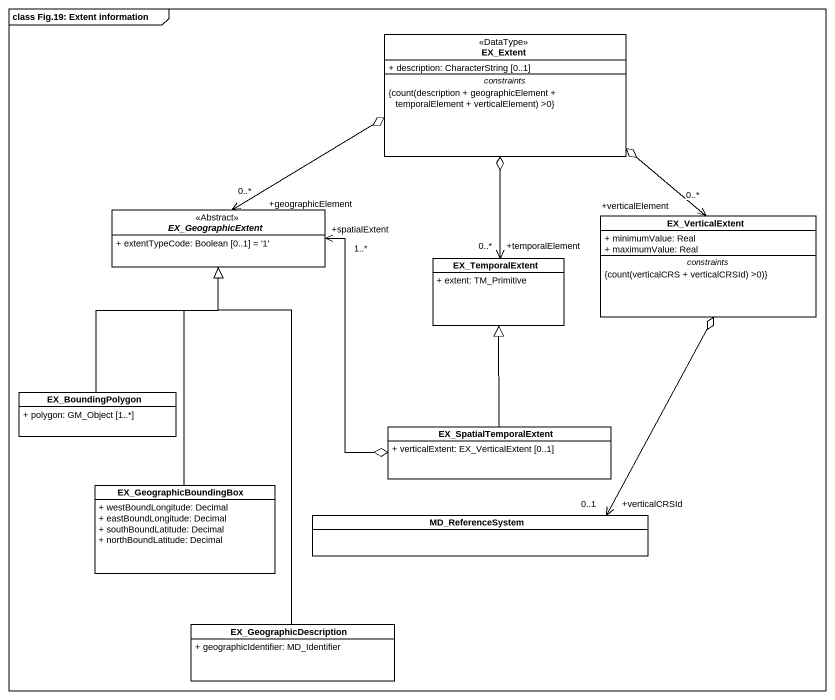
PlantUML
@startuml
mainframe class Fig.19: Extent information
hide circle
hide empty members
skinparam classAttributeIconSize 0
class EX_Extent <<DataType>> #FFFFFF {
  + description: CharacterString [0..1]
  -- constraints --
  {field} {count(description + geographicElement + temporalElement + verticalElement) >0}
}
abstract class EX_GeographicExtent <<Abstract>> #FFFFFF {
  + extentTypeCode: Boolean [0..1] = '1'
}
class EX_VerticalExtent #FFFFFF {
  + minimumValue: Real
  + maximumValue: Real
  -- constraints --
  {field} {count(verticalCRS + verticalCRSId) >0)}
}
class EX_TemporalExtent #FFFFFF {
  + extent: TM_Primitive
}
class EX_BoundingPolygon #FFFFFF {
  + polygon: GM_Object [1..*]
}
class EX_SpatialTemporalExtent #FFFFFF {
  + verticalExtent: EX_VerticalExtent [0..1]
}
class EX_GeographicBoundingBox #FFFFFF {
  + westBoundLongitude: Decimal
  + eastBoundLongitude: Decimal
  + southBoundLatitude: Decimal
  + northBoundLatitude: Decimal
}
class MD_ReferenceSystem #FFFFFF
class EX_GeographicDescription #FFFFFF {
  + geographicIdentifier: MD_Identifier
}
EX_GeographicExtent "+geographicElement\n0..*" <-right-o EX_Extent
EX_GeographicExtent "+spatialExtent\n1..*" <--o EX_SpatialTemporalExtent
EX_VerticalExtent "+verticalElement\n0..*" <-up-o EX_Extent
EX_TemporalExtent "+temporalElement\n0..*" <-up-o EX_Extent
EX_BoundingPolygon -up-|> EX_GeographicExtent
EX_SpatialTemporalExtent -up-|> EX_TemporalExtent
EX_GeographicBoundingBox -up-|> EX_GeographicExtent
MD_ReferenceSystem "+verticalCRSId\n0..1" <-up-o EX_VerticalExtent
EX_GeographicDescription -up-|> EX_GeographicExtent
@enduml
